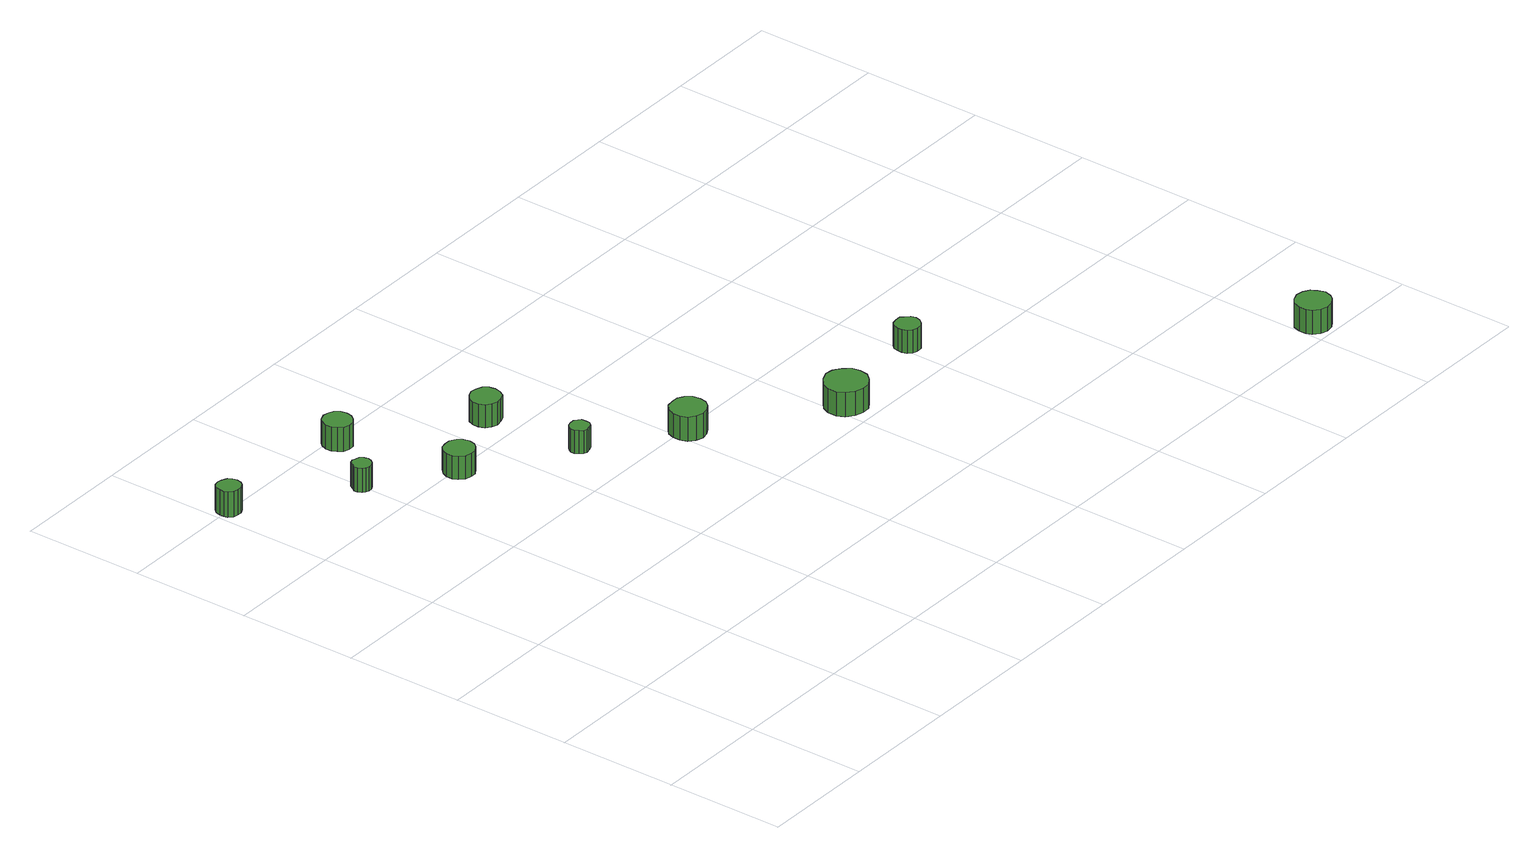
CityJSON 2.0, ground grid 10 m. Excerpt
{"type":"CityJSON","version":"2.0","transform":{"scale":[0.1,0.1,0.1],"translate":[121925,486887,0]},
"CityObjects":{
"tree1":{"type":"SolitaryVegetationObject","attributes":{"function":"something"},"geometry":[{"type":"MultiSurface","lod":"1","boundaries":[[[0,1,2,3,4,5,6,7,8,9,10,11,12,13,14]],[[15,16,17,18,19,20,21,22,23,24,25,26,27,28,29]],[[0,29,28,1]],[[1,28,27,2]],[[2,27,26,3]],[[3,26,25,4]],[[4,25,24,5]],[[5,24,23,6]],[[6,23,22,7]],[[7,22,21,8]],[[8,21,20,9]],[[9,20,19,10]],[[10,19,18,11]],[[11,18,17,12]],[[12,17,16,13]],[[13,16,15,14]],[[14,15,29,0]]]}]},
"tree2":{"type":"SolitaryVegetationObject","attributes":{"function":"something"},"geometry":[{"type":"MultiSurface","lod":"1","boundaries":[[[30,31,32,33,34,35,36,37,38,39,40,41,42,43,44]],[[45,46,47,48,49,50,51,52,53,54,55,56,57,58,59]],[[30,59,58,31]],[[31,58,57,32]],[[32,57,56,33]],[[33,56,55,34]],[[34,55,54,35]],[[35,54,53,36]],[[36,53,52,37]],[[37,52,51,38]],[[38,51,50,39]],[[39,50,49,40]],[[40,49,48,41]],[[41,48,47,42]],[[42,47,46,43]],[[43,46,45,44]],[[44,45,59,30]]]}]},
"tree3":{"type":"SolitaryVegetationObject","attributes":{"function":"something"},"geometry":[{"type":"MultiSurface","lod":"1","boundaries":[[[60,61,62,63,64,65,66,67,68,69,70,71,72,73,74]],[[75,76,77,78,79,80,81,82,83,84,85,86,87,88,89]],[[60,89,88,61]],[[61,88,87,62]],[[62,87,86,63]],[[63,86,85,64]],[[64,85,84,65]],[[65,84,83,66]],[[66,83,82,67]],[[67,82,81,68]],[[68,81,80,69]],[[69,80,79,70]],[[70,79,78,71]],[[71,78,77,72]],[[72,77,76,73]],[[73,76,75,74]],[[74,75,89,60]]]}]},
"tree4":{"type":"SolitaryVegetationObject","attributes":{"function":"something"},"geometry":[{"type":"MultiSurface","lod":"1","boundaries":[[[90,91,92,93,94,95,96,97,98,99,100,101,102,103,104]],[[105,106,107,108,109,110,111,112,113,114,115,116,117,118,119]],[[90,119,118,91]],[[91,118,117,92]],[[92,117,116,93]],[[93,116,115,94]],[[94,115,114,95]],[[95,114,113,96]],[[96,113,112,97]],[[97,112,111,98]],[[98,111,110,99]],[[99,110,109,100]],[[100,109,108,101]],[[101,108,107,102]],[[102,107,106,103]],[[103,106,105,104]],[[104,105,119,90]]]}]},
"tree5":{"type":"SolitaryVegetationObject","attributes":{"function":"something"},"geometry":[{"type":"MultiSurface","lod":"1","boundaries":[[[120,121,122,123,124,125,126,127,128,129,130,131,132,133,134]],[[135,136,137,138,139,140,141,142,143,144,145,146,147,148,149]],[[120,149,148,121]],[[121,148,147,122]],[[122,147,146,123]],[[123,146,145,124]],[[124,145,144,125]],[[125,144,143,126]],[[126,143,142,127]],[[127,142,141,128]],[[128,141,140,129]],[[129,140,139,130]],[[130,139,138,131]],[[131,138,137,132]],[[132,137,136,133]],[[133,136,135,134]],[[134,135,149,120]]]}]},
"tree6":{"type":"SolitaryVegetationObject","attributes":{"function":"something"},"geometry":[{"type":"MultiSurface","lod":"1","boundaries":[[[150,151,152,153,154,155,156,157,158,159,160,161,162,163,164]],[[165,166,167,168,169,170,171,172,173,174,175,176,177,178,179]],[[150,179,178,151]],[[151,178,177,152]],[[152,177,176,153]],[[153,176,175,154]],[[154,175,174,155]],[[155,174,173,156]],[[156,173,172,157]],[[157,172,171,158]],[[158,171,170,159]],[[159,170,169,160]],[[160,169,168,161]],[[161,168,167,162]],[[162,167,166,163]],[[163,166,165,164]],[[164,165,179,150]]]}]},
"tree7":{"type":"SolitaryVegetationObject","attributes":{"function":"something"},"geometry":[{"type":"MultiSurface","lod":"1","boundaries":[[[180,181,182,183,184,185,186,187,188,189,190,191,192,193,194]],[[195,196,197,198,199,200,201,202,203,204,205,206,207,208,209]],[[180,209,208,181]],[[181,208,207,182]],[[182,207,206,183]],[[183,206,205,184]],[[184,205,204,185]],[[185,204,203,186]],[[186,203,202,187]],[[187,202,201,188]],[[188,201,200,189]],[[189,200,199,190]],[[190,199,198,191]],[[191,198,197,192]],[[192,197,196,193]],[[193,196,195,194]],[[194,195,209,180]]]}]},
"tree8":{"type":"SolitaryVegetationObject","attributes":{"function":"something"}},
"tree9":{"type":"SolitaryVegetationObject","attributes":{"function":"something"},"geometry":[{"type":"MultiSurface","lod":"1","boundaries":[[[210,211,212,213,214,215,216,217,218,219,220,221,222,223,224]],[[225,226,227,228,229,230,231,232,233,234,235,236,237,238,239]],[[210,239,238,211]],[[211,238,237,212]],[[212,237,236,213]],[[213,236,235,214]],[[214,235,234,215]],[[215,234,233,216]],[[216,233,232,217]],[[217,232,231,218]],[[218,231,230,219]],[[219,230,229,220]],[[220,229,228,221]],[[221,228,227,222]],[[222,227,226,223]],[[223,226,225,224]],[[224,225,239,210]]]}]},
"tree10":{"type":"SolitaryVegetationObject","attributes":{"function":"something"}},
"tree11":{"type":"SolitaryVegetationObject","attributes":{"function":"something"},"geometry":[{"type":"MultiSurface","lod":"1","boundaries":[[[240,241,242,243,244,245,246,247,248,249,250,251,252,253,254]],[[255,256,257,258,259,260,261,262,263,264,265,266,267,268,269]],[[240,269,268,241]],[[241,268,267,242]],[[242,267,266,243]],[[243,266,265,244]],[[244,265,264,245]],[[245,264,263,246]],[[246,263,262,247]],[[247,262,261,248]],[[248,261,260,249]],[[249,260,259,250]],[[250,259,258,251]],[[251,258,257,252]],[[252,257,256,253]],[[253,256,255,254]],[[254,255,269,240]]]}]},
"tree12":{"type":"SolitaryVegetationObject","attributes":{"function":"something"}},
"tree13":{"type":"SolitaryVegetationObject","attributes":{"function":"something"},"geometry":[{"type":"MultiSurface","lod":"1","boundaries":[[[270,271,272,273,274,275,276,277,278,279,280,281,282,283,284]],[[285,286,287,288,289,290,291,292,293,294,295,296,297,298,299]],[[270,299,298,271]],[[271,298,297,272]],[[272,297,296,273]],[[273,296,295,274]],[[274,295,294,275]],[[275,294,293,276]],[[276,293,292,277]],[[277,292,291,278]],[[278,291,290,279]],[[279,290,289,280]],[[280,289,288,281]],[[281,288,287,282]],[[282,287,286,283]],[[283,286,285,284]],[[284,285,299,270]]]}]},
"tree14":{"type":"SolitaryVegetationObject","attributes":{"function":"something"}},
"tree15":{"type":"SolitaryVegetationObject","attributes":{"function":"something"}}
},
"vertices":[
[22,499,24],[21,503,24],[19,506,24],[15,508,24],[11,509,24],[7,508,24],[4,505,24],[3,501,24],[3,497,24],[4,494,24],[7,491,24],[11,490,24],[15,490,24],[19,492,24],[21,495,24],[21,495,2],[19,492,2],[15,490,2],[11,490,2],[7,491,2],[4,494,2],[3,497,2],[3,501,2],[4,505,2],[7,508,2],[11,509,2],[15,508,2],[19,506,2],[21,503,2],[22,499,2],
[107,441,23],[106,444,23],[104,447,23],[101,448,23],[98,449,23],[95,448,23],[93,445,23],[91,442,23],[91,439,23],[93,436,23],[95,434,23],[98,433,23],[101,433,23],[104,435,23],[106,438,23],[106,438,2],[104,435,2],[101,433,2],[98,433,2],[95,434,2],[93,436,2],[91,439,2],[91,442,2],[93,445,2],[95,448,2],[98,449,2],[101,448,2],[104,447,2],[106,444,2],[107,441,2],
[174,397,22],[173,402,22],[170,406,22],[165,409,22],[160,409,22],[155,408,22],[151,404,22],[149,400,22],[149,394,22],[151,390,22],[155,386,22],[160,385,22],[165,385,22],[170,388,22],[173,392,22],[173,392,2],[170,388,2],[165,385,2],[160,385,2],[155,386,2],[151,390,2],[149,394,2],[149,400,2],[151,404,2],[155,408,2],[160,409,2],[165,409,2],[170,406,2],[173,402,2],[174,397,2],
[149,493,23],[148,498,23],[145,502,23],[141,504,23],[136,505,23],[131,503,23],[128,500,23],[126,495,23],[126,490,23],[128,486,23],[131,482,23],[136,481,23],[141,481,23],[145,484,23],[148,488,23],[148,488,2],[145,484,2],[141,481,2],[136,481,2],[131,482,2],[128,486,2],[126,490,2],[126,495,2],[128,500,2],[131,503,2],[136,505,2],[141,504,2],[145,502,2],[148,498,2],[149,493,2],
[249,345,22],[249,349,22],[247,351,22],[244,353,22],[240,353,22],[237,352,22],[235,350,22],[233,347,22],[233,344,22],[235,341,22],[237,338,22],[240,337,22],[244,338,22],[247,339,22],[249,342,22],[249,342,2],[247,339,2],[244,338,2],[240,337,2],[237,338,2],[235,341,2],[233,344,2],[233,347,2],[235,350,2],[237,352,2],[240,353,2],[244,353,2],[247,351,2],[249,349,2],[249,345,2],
[245,427,22],[244,432,22],[241,436,22],[236,438,22],[231,439,22],[226,437,22],[222,434,22],[220,429,22],[220,424,22],[222,419,22],[226,416,22],[231,414,22],[236,415,22],[241,417,22],[244,422,22],[244,422,2],[241,417,2],[236,415,2],[231,414,2],[226,416,2],[222,419,2],[220,424,2],[220,429,2],[222,434,2],[226,437,2],[231,439,2],[236,438,2],[241,436,2],[244,432,2],[245,427,2],
[325,296,23],[324,302,23],[320,307,23],[315,310,23],[309,310,23],[303,309,23],[298,305,23],[296,299,23],[296,293,23],[298,287,23],[303,283,23],[309,281,23],[315,282,23],[320,285,23],[324,290,23],[324,290,2],[320,285,2],[315,282,2],[309,281,2],[303,283,2],[298,287,2],[296,293,2],[296,299,2],[298,305,2],[303,309,2],[309,310,2],[315,310,2],[320,307,2],[324,302,2],[325,296,2],
[429,225,23],[428,232,23],[423,238,23],[417,242,23],[410,243,23],[403,240,23],[397,235,23],[394,229,23],[394,221,23],[397,215,23],[403,210,23],[410,208,23],[417,208,23],[423,212,23],[428,218,23],[428,218,2],[423,212,2],[417,208,2],[410,208,2],[403,210,2],[397,215,2],[394,221,2],[394,229,2],[397,235,2],[403,240,2],[410,243,2],[417,242,2],[423,238,2],[428,232,2],[429,225,2],
[516,239,22],[515,243,22],[512,246,22],[509,249,22],[504,249,22],[500,248,22],[497,245,22],[496,241,22],[496,237,22],[497,233,22],[500,230,22],[504,229,22],[509,229,22],[512,231,22],[515,235,22],[515,235,2],[512,231,2],[509,229,2],[504,229,2],[500,230,2],[497,233,2],[496,237,2],[496,241,2],[497,245,2],[500,248,2],[504,249,2],[509,249,2],[512,246,2],[515,243,2],[516,239,2],
[730,18,22],[728,24,22],[725,29,22],[720,32,22],[714,33,22],[708,31,22],[703,27,22],[701,21,22],[701,15,22],[703,10,22],[708,6,22],[714,4,22],[720,5,22],[725,8,22],[728,12,22],[728,12,1],[725,8,1],[720,5,1],[714,4,1],[708,6,1],[703,10,1],[701,15,1],[701,21,1],[703,27,1],[708,31,1],[714,33,1],[720,32,1],[725,29,1],[728,24,1],[730,18,1]
]}
